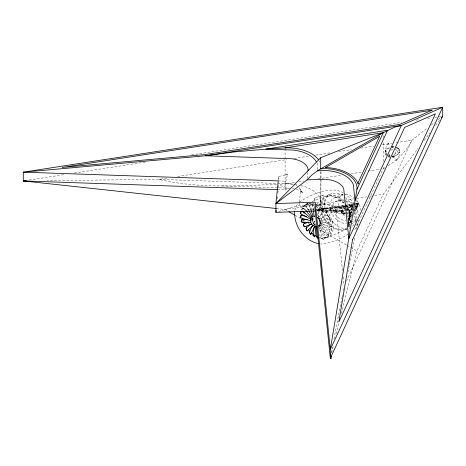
<?xml version="1.0" encoding="UTF-8"?>
<svg xmlns="http://www.w3.org/2000/svg" width="466" height="466" viewBox="0 0 466 466"><rect width="100%" height="100%" fill="white"/><g stroke="black" fill="none" stroke-linecap="round" stroke-linejoin="round"><path stroke-width="0.35" stroke-dasharray="2.33 1.75" d="M329.357 217.599L327.359 215.21L329.357 217.599L320.486 221.123A18.436 13.403 52.8 0 1 318.569 218.834L318.47 218.968A8.697 6.32 52.8 0 0 320.486 221.134M305.556 210.265L302.807 206.98L304.875 205.372L308.97 210.236M353.007 207.44L352.995 207.941M389.681 147.839C387.881 149.021 384.893 150.343 385.091 152.912L386.512 154.91A7.316 4.736 -7 0 1 385.568 150.262L386.524 149.12A7.316 4.736 -7 0 1 389.518 147.413M319.932 222.556L331.285 228.585L331.46 230.676L320.305 224.495A7.34 4.136 -61.2 0 1 319.938 222.55M313.065 217.593L313.251 220.191L315.622 223.977M324.68 205.599C324.901 201.359 325.233 194.934 324.697 205.489C325.146 210.481 327.208 215.129 330.109 219.171C334.635 224.746 340.908 229.697 348.562 228.381M358.738 220.004C358.872 224.053 356.676 227.909 353.577 230.402M316.583 210.952L322.787 210.743L322.787 201.959L323.288 196.535M278.313 180.26L278.697 176.509L285.466 174.919M277.305 198.877L277.596 196.04M277.887 193.209L278.179 190.373M278.441 187.786L278.697 185.287L287.499 187.489L285.827 189.924L278.249 189.662M299.393 202.564L299.108 205.343L301.613 208.086L305.306 209.455L314.265 209.193M299.463 201.871L300.605 190.769A13.141 7.59 0 0 0 298.834 187.472M307.222 178.507L307.857 172.338M317.55 169.461L317.894 166.082A30.476 17.597 0 0 0 316.956 162.838M321.01 180.266L320.707 204.83L317.031 206.787M345.656 213.719L341.59 213.859L341.881 210.149L342.79 209.933L342.615 211.541L316.874 210.655M341.881 210.149L341.59 213.859L345.3 213.09L342.539 213.562L316.874 210.766M316.286 206.63L316.624 205.186M316.437 205.215L319.408 206.281L318.231 217.564A21.419 10.071 6.5 0 1 317.527 217.331M329.643 219.667L331.07 222.142L320.719 222.375A8.027 5.895 75.5 0 1 319.204 220.115L329.73 219.713M311.707 218.764L311.824 218.764A15.652 6.308 -46.4 0 1 312.034 218.408M348.3 221.589L349.978 211.482L353.152 205.366L349.774 212.642L349.605 211.005A3.157 1.823 0 0 0 346.733 209.531M348.341 223.779L349.523 216.69L352.523 210.23M354.661 238.109L348.073 271.719M356.175 229.633L356.927 225.393A33.599 19.397 0 0 0 357.014 223.948M348.387 222.87L349.978 215.21L349.978 211.482A3.478 2.01 0 0 0 346.756 209.333M331.413 352.5L332.369 347.52M334.005 338.98L341.916 297.71M342.05 296.999L342.463 294.867M343.279 290.598L343.687 288.46M320.037 223.622L330.452 232.627L330.004 234.252L319.653 225.253A7.526 2.843 -44.6 0 1 319.88 223.732L320.043 223.598A15.751 5.953 -44.6 0 0 319.653 225.259M389.087 154.922L388.493 155.469M285.827 189.924L285.827 181.146L287.33 175.111M348.3 224.618L349.978 217.855L352.395 212.642M331.675 352.727L333.417 345.708M336.382 333.773L339.166 322.542M341.432 313.414L356.927 250.935L383.227 194.281L418.031 148.503M322.787 210.743L323.416 208.226L316.752 206.991M385.126 151.91L385.801 151.2L386.943 152.027M317.34 215.059L320.678 207.801L323.462 209.484L319.239 218.671A9.838 5.802 19.2 0 1 317.416 217.75M294.786 210.277L296.44 205.623L297.826 203.962M353.012 207.09L352.913 207.562M326.759 213.282L324.295 211.174L326.759 213.282L319.985 219.859A9.361 6.314 34 0 1 317.562 217.96L317.556 217.966M302.422 210.271L303.483 207.306L306.086 204.37M324.901 201.388C326.34 191.666 338.951 191.328 344.852 197.205M347.921 219.247C352.086 214.966 349.226 208.022 345.551 204.376M354.719 209.397C356.84 207.993 358.68 203.56 355.179 202.751M330.068 234.124L330.452 232.627M317.503 217.902L324.295 211.174M353.059 208.121L349.139 216.574L348.609 211.436A2.144 1.235 0 0 0 346.663 210.434M351.702 214.942L348.65 221.513L347.846 213.678A1.363 0.786 0 0 0 347.269 213.178M354.748 208.366L355.669 206.391L358.855 203.892L358.855 202.984L344.624 205.186M348.405 224.548L350.525 219.981M354.16 212.147L358.098 203.665L354.917 205.063M348.446 225.41L350.589 220.791M353.647 214.197L358.855 202.984L354.568 204.865M348.446 226.319L350.589 221.7M353.647 215.106L358.855 203.892L346.756 205.762M383.227 167.294L383.227 168.739L356.927 225.393L356.927 223.954M346.541 281.062L411.909 140.219L427.305 128.138M313.006 224.408L313.63 223.103A21.017 12.465 19.7 0 0 314.934 224.804M386.862 153.815C387.065 151.467 384.473 154.549 386.786 153.902M355.669 206.391L354.812 207.679M386.005 149.737L385.3 151.328C385.965 148.555 385.965 144.145 389.063 142.986L388.417 143.132M349.162 217.773L351.941 213.585M342.615 211.541L342.79 211.284L341.881 211.057M396.741 147.355C401.634 150.029 399.368 158.522 395.634 161.073L396.222 160.933L396.484 160.048L395.564 158.661L392.098 156.826M302.964 206.735L304.875 205.372M354.014 210.253L358.855 203.892M424.194 140.394L429.926 132.857M435.652 125.325L440.498 118.952M319.711 224.571L328.647 235.65L328.081 236.489L327.674 236.705L318.808 225.672A8.015 1.421 -32.2 0 1 319.536 224.67L319.699 224.548A16.881 2.994 -32.2 0 0 318.808 225.672M357.102 205.809L354.842 206.956L355.494 206.182L355.249 204.854M351.306 220.634L350.077 222.101L348.399 222.981M348.341 226.371C352.611 220.575 350.211 212.333 346.553 206.799M348.964 227.041L349.855 225.975M388.516 143.079L388.3 144.221L389.995 145.975M308.579 210.352L305.381 204.836L306.663 204.125M345.656 212.811L341.59 212.95L345.766 208.681M302.341 208.232L301.164 210.137L302.661 207.958L305.422 210.242M325.955 237.707L324.621 238.103L318.482 226.994M348.184 226.977L350.997 224.664M351.556 224.204L356.053 220.511M302.329 208.209L302.661 207.958M317.48 217.791L317.643 217.843A19.951 13.456 34 0 0 319.985 219.859M431.295 125.005L434.714 122.319M438.139 119.634L440.987 117.397M327.674 236.705L328.647 235.65M341.59 212.95L344.817 210.498M299.452 202.122C305.16 198.231 311.375 194.998 317.923 192.773C326.072 190.611 335.438 187.845 343.122 192.813M348.521 234.054C340.011 239.25 330.575 243.456 320.497 244.033M383.227 168.739L385.056 167.62M388.108 165.75C397.993 159.454 406.806 150.891 411.909 140.219L394.65 142.887M305.405 204.824L308.76 203.048M311.084 210.527L308.661 203.782L309.232 203.584M346.226 209.35L352.698 205.617L352.436 204.289L353.449 203.473M324.621 238.103L325.973 237.683L319.146 225.288A18.407 0.367 -21.6 0 1 318.633 225.468M344.59 215.915C338.823 210.97 334.169 198.417 343.052 194.316C335.59 195.947 322.81 193.454 321.033 203.759C320.363 208.168 321.493 212.572 323.392 216.544C327.435 224.362 337.378 233.216 346.483 228.2M343.052 194.316C338.502 196.763 331.076 197.281 330.015 203.496C329.503 206.898 330.371 210.288 331.833 213.352C334.722 218.618 340.052 223.954 346.5 223.424M318.406 226.325C324.825 225.358 321.983 216.702 317.264 215.397M347.013 228.957C334.04 235.027 321.138 219.655 320.084 207.521C318.377 191.875 337.605 192.633 344.199 202.727M349.168 228.317C356.688 225.736 357.189 215.956 354.3 209.723M391.609 147.833L393.316 147.279L391.487 146.796M355.517 204.271L357.754 203.287L354.207 203.834M395.092 147.023A7.316 4.736 -7 0 1 399.583 151.1A7.316 4.736 -7 0 1 395.075 155.813L392.104 156.652C394.865 155.79 395.937 152.464 395.255 149.854M392.704 157.013C394.393 158.003 401.255 150.85 399.152 152.796L397.906 152.266L394.853 148.118M312.109 201.644L331.448 193.571M313.129 222.218L315.098 221.397M312.54 222.62L315.162 221.519M348.475 223.01L350.374 222.218M351.003 221.95L356.065 219.835L352.209 219.9M347.199 229.138L322.915 239.373L325.973 237.771L328.215 235.091L329.415 231.748C330.709 221.263 324.109 210.632 314.9 205.914M319.111 225.299L318.674 225.462M346.226 208.209L352.698 205.617L352.954 206.054M318.441 218.758L327.359 215.21M308.154 203.287L305.119 204.481L308.783 204.067L312.803 204.877L312.523 204.778L314.305 205.628M311.119 221.129L312.395 220.645A18.378 13.38 53.6 0 0 312.575 221.315M306.593 204.155L307.88 203.852L311.771 210.562M308.754 203.759L311.474 203.496L313.88 210.207M314.754 201.219L314.754 197.846L322.082 195.592M278.651 211.523L299.108 205.343L314.259 204.824M309.937 209.345L313.874 208.162M345.656 213.387L344.636 213.562L343.99 213.137L344.147 211.628A1.363 0.786 0 0 0 343.046 210.912L329.474 210.446L315.447 210.609M306.925 204.038L307.88 203.852M391.941 147.058L394.154 146.697M309.162 203.642L311.474 203.496M391.993 147.046L393.17 146.743M392.756 156.995L393.776 156.733M394.085 156.058L393.24 156.256A7.316 4.736 -7 0 1 391.335 156.395M353.001 207.551L352.943 207.434A0.757 0.489 -7 0 0 353.036 207.912L352.89 207.69M322.227 238.679L322.594 238.586L320.923 238.283L319.146 232.907M319.804 221.152L319.699 221.344A7.532 5.138 -81.3 0 0 320.649 223.529L331.786 226.604L330.965 224.228L319.833 221.21A15.768 10.759 -81.3 0 0 320.655 223.523M312.616 203.852L313.315 210.166M29.055 180.045L64.302 174.593M74.374 173.037L146.312 161.906M191.637 154.893L401.698 122.401M416.086 120.176L419.68 119.616M427.596 118.393L431.912 117.723M434.79 117.281L438.384 116.721M439.106 116.611L441.261 116.279M166.746 178.146L158.842 179.369L47.217 180.662M177.534 176.474L286.811 159.57M293.999 158.457L309.098 156.122M315.569 155.126L329.945 152.9M338.572 151.566L351.515 149.563M360.865 148.118L373.802 146.114M382.429 144.78L391.778 143.336M294.401 182.48L285.087 183.919L279.355 184.21M298.7 181.816L303.716 181.035M318.039 178.822L341.677 175.164M350.991 173.725L361.733 172.059M368.181 171.063L379.644 169.292M276.414 208.518L285.087 209.461L314.457 204.918M315.173 204.807L343.826 200.374M344.543 200.264L353.857 198.825M356.723 198.382L366.748 196.827M369.614 196.384L371.763 196.052M374.629 195.609L383.227 194.281M316.868 209.479L343.908 205.296M344.281 205.372L319.472 209.211L334.238 207.883L344.665 206.269M344.991 205.261L353.496 203.945M316.868 210.387L343.908 206.205M345.358 206.158L353.7 204.871M344.782 206.38L334.297 208.005L315.447 209.7L342.615 210.632M345.481 206.275L353.869 204.976M344.747 206.665L334.297 208.005L343.197 208.308A2.144 1.235 0 0 1 344.817 209.118M345.446 206.555L353.152 205.366M345.929 206.665L340.547 207.318L343.384 207.411A3.157 1.823 0 0 1 344.857 207.824M346.605 206.56L352.698 205.617L352.698 208.721M354.253 206.613L329.474 210.446L333.225 211.022L343.25 211.372L344.421 211.838L344.077 211.424M345.929 210.393L336.027 211.121M346.605 210.288L352.698 209.345L349.978 215.21A3.478 2.01 0 0 0 346.756 213.061M345.929 213.038L352.022 212.094M327.272 196.303C333.691 194.858 340.017 198.697 344.03 203.461M334.821 197.753L337.5 197.456L340.442 198.044L343.448 199.483M345.417 201.533C338.019 199.017 330.528 201.126 333.149 210.09C334.885 215.513 340.046 221.234 346.238 220.133M356.577 206.234L355.412 206.001M320.241 225.556L317.981 225.439M322.297 238.633L320.975 238.33M330.965 224.228L331.786 226.604M331.285 228.585L331.46 230.676M276.489 184.355C237.351 185.946 197.264 188.567 158.842 179.369L276.938 183.412M396.007 147.932L397.999 148.13L398.581 149.458L397.603 151.561L395.325 153.867A13.217 8.458 -52 0 1 392.355 155.772M388.341 156.803L389.489 156.751M316.583 202.174L322.787 201.959M314.981 204.801L324.359 204.481A13.141 7.59 0 0 1 336.324 210.615L342.545 271.183M317.154 209.094L325.093 208.826L324.779 208.785L331.076 209.537M312.768 203.927L314.62 204.137M278.249 180.884L285.827 181.146M277.66 183.435L289.98 183.86A13.141 7.59 0 0 1 295.019 185.084M222.142 185.905L289.736 188.223M347.298 213.568L347.997 213.882L347.729 213.486M346.116 201.621L353.787 202.576M390.537 157.357L388.388 156.931M292.432 188.48L293.778 188.736M312.453 203.922L314.445 204.05M345.731 194.013L348.673 194.607L353.385 197.363M338.444 200.671L340.663 201.114L344.001 203.025M318.831 237.398C343.71 242.303 331.734 206.624 316.414 203.444M316.787 205.337L319.408 206.281M329.637 209.362L334.075 210.649L337.792 212.548L335.141 210.376L337.372 212.327L335.24 208.733M315.167 225.241L315.237 225.148A21.017 12.465 19.7 0 1 315.086 224.973M319.227 219.9L319.315 219.981A16.904 12.419 75.5 0 0 320.713 222.375M296.393 189.347L299.941 190.699L303.238 192.842L300.343 190.477L302.154 192.569L299.918 188.823M388.411 155.953L389.518 156.378M348.044 218.397L350.444 219.544M346.226 215.723L349.978 217.855M346.314 244.912L319.455 229.639M346.937 245.267L350.059 247.038M350.682 247.394L356.927 250.935M342.539 213.562L345.615 215.362M285.087 209.461L287.592 210.929M295.089 215.333L300.087 218.269M303.209 220.103L305.084 221.204M308.207 223.039L309.459 223.773M344.432 193.617L348.44 196.693L353.56 202.891M345.411 197.631L350.508 202.71L352.896 206.531M323.462 209.484L320.678 207.836M399.152 149.405L399.356 149.633L397.603 147.815M386.605 155.702L385.65 154.648L385.073 152.737M320.055 222.364L320.084 222.428A15.331 8.633 -61.2 0 0 320.305 224.495M346.302 201.673L348.824 204.469L350.828 207.673L352.191 211.075M333.639 223.016L330.178 219.177L327.417 214.774L325.548 210.102M329.73 219.725L331.07 222.142M388.83 154.543L389.92 156.081M314.002 224.362L314.2 224.367A19.898 13.473 34.6 0 1 313.379 222.923M357.049 201.032L359.059 204.236L360.416 207.638L360.917 210.323M345.912 204.632L348.65 208.995L350.502 213.62L351.224 217.546M390.019 156.023L389.436 154.199M355.704 206.321L357.888 211.774L358.511 215.146M302.836 219.655L303.634 221.641M318.587 226.412L322.606 238.58M343.133 276.95L344.025 285.606M314.754 197.846L315.138 201.592M383.227 135.6L383.227 137.761M383.227 142.806L383.227 162.255M356.927 199.46L356.927 218.909M321.01 171.622L321.01 179.544M320.707 171.692L320.707 178.175M320.707 178.897L320.707 204.83L325.821 204.656A33.599 19.397 0 0 1 344.811 209.048M285.087 148.619L285.087 183.919A33.599 19.397 0 0 1 293.848 184.216M278.697 176.509L278.697 179.888M296.102 185.573A13.141 7.59 0 0 1 297.325 186.272M345.423 209.345A33.599 19.397 0 0 1 351.737 213.568M353.642 215.537A33.599 19.397 0 0 1 356.408 220.336M344.31 207.387A3.478 2.01 0 0 0 342.539 207.189L342.539 210.917A3.478 2.01 0 0 1 344.31 211.115M319.245 160.898A33.599 19.397 0 0 1 319.892 162.104M294.559 184.303A33.599 19.397 0 0 1 298.1 184.862M300.844 185.468A33.599 19.397 0 0 1 321.01 201.877M312.377 221.263A16.852 12.366 76.4 0 1 312.173 219.399A8.004 5.872 76.4 0 0 312.255 221.466M312.249 218.251A15.739 10.683 -80.4 0 0 312.039 220.989L311.882 221.012A7.514 5.103 -80.4 0 1 312.191 218.461M314.731 224.798A9.827 5.831 19.7 0 1 313.612 223.103M319.239 218.671A21.046 12.407 19.2 0 1 317.468 217.634M314.02 216.544A9.273 1.637 -13.2 0 0 314.463 216.486A19.747 3.483 -13.2 0 1 313.868 216.515M314.614 216.434A20.923 7.013 -3.7 0 1 314.387 216.393L314.311 216.474A9.786 3.279 -3.7 0 0 314.55 216.509M312.354 217.872A15.652 6.308 -46.4 0 0 312.243 218.053A7.34 4.089 -60.5 0 1 312.325 217.878M311.713 218.764A7.479 3.017 -46.4 0 1 311.923 218.403M318.226 217.57A10.002 4.707 6.5 0 1 317.509 217.383M312.168 218.519A15.326 8.545 -60.5 0 0 311.795 219.766L311.661 219.76A7.34 4.089 -60.5 0 1 312.069 218.49M312.237 218.315A15.326 8.545 -60.5 0 1 312.383 217.902M315.721 225.043A21.034 7.444 -2.4 0 1 315.593 224.967A9.833 3.483 -2.4 0 0 315.668 225.043M315.657 225.142A21.424 10.415 7.9 0 1 314.533 224.134A10.007 4.864 7.9 0 0 315.762 225.404M314.014 224.356A9.337 6.326 34.6 0 1 313.42 223.307M312.482 221.286A8.673 6.314 53.6 0 1 312.383 220.645M389.5 156.203A7.316 4.736 -7 0 1 388.37 155.9M391.353 146.959A7.316 4.736 -7 0 1 394.498 146.924M390.648 150.448A13.217 8.458 -52 0 1 393.141 148.91M352.325 205.989L350.112 210.935A3.67 2.12 0 0 0 346.768 209.222L352.325 205.989M314.148 216.393L314.567 216.218L314.148 216.393"/><path stroke-width="0.7" d="M300.43 213.451L301.187 211.337M294.716 211.576C293.679 225.946 304.665 241.207 319.076 243.747M308.568 222.101L303.459 224.047L304.17 226.884L311.981 223.989M315.202 210.999L275.919 212.345L275.919 203.566L278.249 180.884L23.3 172.158L23.3 180.936L276.414 208.518M275.919 212.345L276.14 210.218M307.997 170.964L308.137 169.595A20.696 11.947 0 0 0 291.407 158.714L205.454 155.772L23.3 172.158L442.7 107.273L442.7 116.057L330.324 358.191L314.754 206.624M316.245 226.4L314.736 236.862L312.977 235.202L314.148 226.901M307.327 219.445L301.782 219.503L301.811 221.367M275.919 203.566L307.082 179.882L324.895 179.27A20.696 11.947 0 0 1 343.739 188.928L348.836 238.557L401.319 125.476L205.454 155.772L234.229 151.951L265.812 149.126L285.087 147.903L383.227 132.717L320.707 157.735L275.919 203.566L315.202 202.221L330.324 349.413L442.7 107.273L401.319 125.476L394.778 127.113L383.227 132.717L356.927 189.377L330.324 349.413L330.324 358.191L330.813 356.205M330.324 358.191L330.732 356.059M310.251 224.396L306.022 228.381L307.176 230.967L313.234 225.41M301.782 219.503L301.904 222.334M312.698 225.055L309.296 232.202L310.81 234.392L314.958 225.894M301.1 215.053L300.745 217.907L300.617 216.568L301.1 215.053L306.675 216.649M301.246 211.319L300.506 213.568L310.432 219.189M441.378 117.793L442.7 116.057M307.082 179.882L312.004 174.901L317.41 170.806L383.227 132.717M311.09 222.369L302.032 222.463L301.857 221.606M313.164 216.049C309.651 217.319 309.36 222.422 312.115 224.635M322.082 195.592L323.416 195.178M286.141 174.762L287.499 174.441M277.526 189.639L23.3 180.936L25.455 180.604M317.41 170.806L325.6 170.527A30.476 17.597 0 0 1 353.345 184.752L354.97 200.596L387.601 130.282L265.812 149.126L293.254 150.064A30.476 17.597 0 0 1 316.292 161.58M23.3 180.936L26.923 180.895M316.006 226.47L313.437 225.608M300.745 217.907L310.636 220.75M318.057 238.19L316.967 237.299L315.82 227.024M318.115 238.097L317.666 237.864M314.742 235.435L317.078 236.553M302.085 211.348L305.183 213.096M288.838 211.663L294.46 214.966M317.579 237.811L316.967 237.299M311.41 232.878L313.63 234.584M305.976 210.702L307.082 211.611M302.801 211.517L311.131 218.414M314.771 236.827L312.977 235.202M310.286 233.757L310.909 234.357M308.282 229.598L309.995 231.503M306.011 210.807L311.498 217.331M310.106 233.542L309.296 232.202M306.931 230.431L307.315 230.967M306.855 230.315L306.022 228.381M306.057 226.464L306.739 227.559M308.935 210.97L312.494 217.104M304.048 226.354L303.459 224.047M303.896 222.299L304.426 223.622M311.084 210.527L313.257 216.603M302.597 218.35L302.836 219.655M313.414 210.859L314.101 215.723M331.035 356.175L331.244 358.727M320.707 157.735L320.707 168.814L325.821 168.64A33.599 19.397 0 0 1 356.927 189.377M285.087 147.903A33.599 19.397 0 0 1 318.558 159.85M352.564 239.675L338.834 321.913L435.39 113.867L404.692 127.369L352.564 239.675M379.639 136.299L358.104 182.713L358.249 184.117A35.468 20.481 0 0 0 325.955 167.562L325.472 167.579L379.639 136.299M432.058 110.197L399.636 124.457L204.894 154.584L62.182 167.416L432.058 110.197"/></g></svg>
